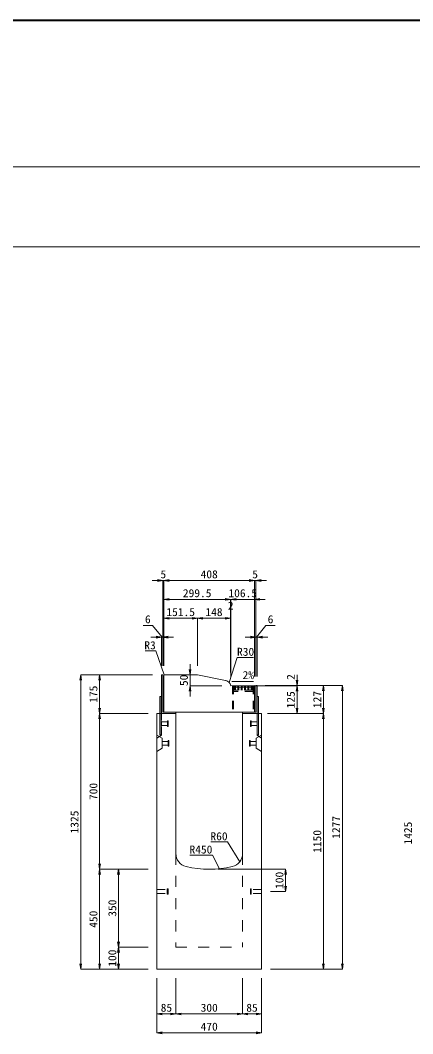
# Model space of a CAD drawing. Units: millimetres at full size. Extents: x -1809 to 57027, y -20349 to 17321.
# Drawn here: x 18050 to 19815, y -6086 to -1526 of the extents above; entities that cross this region are included whole.
import ezdxf
from ezdxf.enums import TextEntityAlignment as Align

# ---------------------------------------------------------------- set-up
doc = ezdxf.new("R2010")
doc.units = ezdxf.units.MM
doc.header["$LTSCALE"] = 50
for name, pattern in [('USER1', [2, 1, -1]), ('USER2', [1.35, 0.75, -0.6]), ('USER3', [1.35, 0.75, -0.6])]:
    doc.linetypes.add(name, pattern=pattern)
for name, color, linetype, lineweight in [('インサート', 3, 'USER2', 9), ('受枠', 3, 'Continuous', 5), ('図枠', 7, 'Continuous', 5), ('寸法線', 7, 'Continuous', 13), ('引出線', 4, 'Continuous', 13), ('本体', 2, 'Continuous', 13), ('補助線', 8, 'Continuous', 13), ('ｸﾞﾚｰﾁﾝｸﾞ', 7, 'USER3', 9)]:
    doc.layers.add(name, color=color, linetype=linetype, lineweight=lineweight)
doc.styles.add('ＭＳ 明朝', font='')
doc.styles.get('ＭＳ 明朝').set_extended_font_data('MS Mincho')

# ---------------------------------------------------------------- blocks, each defined once
blk = doc.blocks.new('open_arrow')
at = {"color": 0, "linetype": 'Continuous', "lineweight": -2}
blk.add_lwpolyline([(7.5, 1.25), (0, 0), (7.5, -1.25)], dxfattribs=at)

msp = doc.modelspace()

# ---------------------------------------------------------------- linework, layer by layer
at = {"layer": 'インサート'}
for p, q in [((18685, -4682.55), (18712, -4682.55)), ((18685, -4682.55), (18685, -4699.55)), ((18715, -4678.55), (18712, -4678.55)), ((18712, -4678.55), (18712, -4703.55)), ((18715, -4703.55), (18715, -4678.55)), ((19085, -4678.55), (19088, -4678.55)), ((19085, -4703.55), (19085, -4678.55)), ((19088, -4678.55), (19088, -4703.55)), ((19115, -4682.55), (19088, -4682.55)), ((19115, -4682.55), (19115, -4699.55)), ((18685, -4699.55), (18712, -4699.55)), ((18712, -4703.55), (18715, -4703.55)), ((19088, -4703.55), (19085, -4703.55)), ((19115, -4699.55), (19088, -4699.55)), ((18688.2, -4770.55), (18715.2, -4770.55)), ((18688.2, -4770.55), (18688.2, -4787.55)), ((18688.2, -4787.55), (18715.2, -4787.55)), ((18718.2, -4766.55), (18715.2, -4766.55)), ((18715.2, -4766.55), (18715.2, -4791.55)), ((18718.2, -4791.55), (18718.2, -4766.55)), ((19081.8, -4766.55), (19084.8, -4766.55)), ((19081.8, -4791.55), (19081.8, -4766.55)), ((19084.8, -4766.55), (19084.8, -4791.55)), ((19111.8, -4770.55), (19084.8, -4770.55)), ((19111.8, -4787.55), (19084.8, -4787.55)), ((19111.8, -4770.55), (19111.8, -4787.55)), ((18715.2, -4791.55), (18718.2, -4791.55)), ((19084.8, -4791.55), (19081.8, -4791.55)), ((18665, -5437.55), (18711, -5437.55)), ((18665, -5454.55), (18665, -5437.55)), ((18665, -5454.55), (18711, -5454.55)), ((18711, -5458.55), (18711, -5433.55)), ((18711, -5433.55), (18715, -5433.55)), ((18715, -5458.55), (18711, -5458.55)), ((18715, -5458.55), (18715, -5433.55)), ((19085, -5433.55), (19089, -5433.55)), ((19085, -5433.55), (19085, -5458.55)), ((19089, -5458.55), (19085, -5458.55)), ((19089, -5433.55), (19089, -5458.55)), ((19135, -5437.55), (19089, -5437.55)), ((19135, -5454.55), (19089, -5454.55)), ((19135, -5437.55), (19135, -5454.55))]:
    msp.add_line(p, q, dxfattribs=at)
at = {"layer": '受枠'}
for p, q in [((18685, -4471.05), (18685, -4646.05)), ((18685, -4471.05), (18691, -4471.05)), ((18685, -4471.05), (18691, -4471.05)), ((18691, -4471.05), (18691, -4640.05)), ((19109, -4519.06), (19109, -4640.05)), ((19109, -4519.06), (19115, -4519.06)), ((19115, -4646.05), (19115, -4519.06)), ((18678, -4741.05), (18678, -4569.06)), ((18684, -4569.06), (18678, -4569.06)), ((18684, -4741.05), (18684, -4569.06)), ((19116, -4741.05), (19116, -4569.06)), ((19116, -4569.06), (19122, -4569.06)), ((19122, -4741.05), (19122, -4569.06)), ((18750, -4646.05), (18685, -4646.05)), ((18691, -4640.05), (18750, -4640.05)), ((18750, -4646.05), (18750, -4640.05)), ((19050, -4640.05), (19050, -4646.05)), ((19050, -4640.05), (19109, -4640.05)), ((19050, -4646.05), (19050, -4640.05)), ((19115, -4646.05), (19050, -4646.05)), ((18684, -4741.05), (18678, -4741.05)), ((19116, -4741.05), (19122, -4741.05))]:
    msp.add_line(p, q, dxfattribs=at)
at = {"layer": '図枠', "lineweight": 40}
msp.add_line((1200, -1526.05), (24600, -1526.05), dxfattribs=at)
at = {"layer": '図枠', "lineweight": 13}
for p, q in [((2100, -2186.05), (23700, -2186.05)), ((2100, -2546.05), (23700, -2546.05))]:
    msp.add_line(p, q, dxfattribs=at)
at = {"layer": '寸法線'}
for p, q in [((18744, -4046.93), (18643, -4046.93)), ((18691, -4431.03), (18691, -4046.93)), ((18696, -4431.03), (18696, -4046.93)), ((19104, -4046.93), (18696, -4046.93)), ((18696, -4431.03), (18696, -4046.93)), ((19056, -4046.93), (19157, -4046.93)), ((19104, -4479.23), (19104, -4046.93)), ((19104, -4479.23), (19104, -4046.93)), ((19109, -4479.04), (19109, -4046.93)), ((18995.51, -4131.93), (18696, -4131.93)), ((18696, -4431.03), (18696, -4131.93)), ((18947.51, -4131.93), (19045.44, -4131.93)), ((18949.44, -4131.93), (19152, -4131.93)), ((18995.51, -4461.09), (18995.51, -4131.93)), ((18995.51, -4461.09), (18995.51, -4131.93)), ((18997.44, -4481.08), (18997.44, -4131.93)), ((18997.44, -4481.08), (18997.44, -4131.93)), ((19104, -4479.23), (19104, -4131.93)), ((18696, -4216.93), (18847.5, -4216.93)), ((18696, -4431.03), (18696, -4216.93)), ((18847.5, -4431.03), (18847.5, -4216.93)), ((18847.5, -4216.93), (18995.51, -4216.93)), ((18847.5, -4431.03), (18847.5, -4216.93)), ((18995.51, -4461.09), (18995.51, -4216.93)), ((18644.67, -4249.13), (18603.44, -4249.13)), ((18688, -4301.93), (18644.67, -4249.13)), ((19112, -4301.93), (19155.33, -4249.13)), ((19155.33, -4249.13), (19196.56, -4249.13)), ((18739, -4301.93), (18637, -4301.93)), ((18685, -4431.03), (18685, -4301.93)), ((18691, -4431.03), (18691, -4301.93)), ((19061, -4301.93), (19163, -4301.93)), ((19109, -4479.04), (19109, -4301.93)), ((19115, -4479.04), (19115, -4301.93)), ((18813.83, -4569.11), (18813.83, -4423.05)), ((18322.06, -5796.05), (18322.06, -4471.05)), ((18644.98, -4471.05), (18322.06, -4471.05)), ((18407.06, -4471.05), (18407.06, -4646.05)), ((18644.98, -4471.05), (18407.06, -4471.05)), ((18813.83, -4471.05), (18807.48, -4471.05)), ((19294.94, -4569.1), (19294.94, -4471.25)), ((18957.42, -4521.11), (18813.83, -4521.11)), ((19044.46, -4521.1), (19294.94, -4521.1)), ((19044.46, -4521.1), (19294.94, -4521.1)), ((19151.02, -4519.25), (19294.94, -4519.25)), ((19155.02, -4519.06), (19413.78, -4519.06)), ((19155.02, -4519.06), (19498.78, -4519.06)), ((19294.94, -4646.05), (19294.94, -4521.1)), ((19413.78, -4519.06), (19413.78, -4646.05)), ((19498.78, -4519.06), (19498.78, -5796.05)), ((18624.98, -4646.05), (18407.06, -4646.05)), ((18407.06, -4646.05), (18407.06, -5346.05)), ((18624.98, -4646.05), (18407.06, -4646.05)), ((19162.02, -4646.05), (19294.94, -4646.05)), ((19175.02, -4646.05), (19413.78, -4646.05)), ((19175.02, -4646.05), (19413.78, -4646.05)), ((19413.78, -4646.05), (19413.78, -5796.05)), ((18624.98, -5346.05), (18407.06, -5346.05)), ((18407.06, -5796.05), (18407.06, -5346.05)), ((18624.98, -5346.05), (18407.06, -5346.05)), ((18492.06, -5346.05), (18492.06, -5696.05)), ((18624.98, -5346.05), (18492.06, -5346.05)), ((18940.02, -5346.05), (19243.78, -5346.05)), ((19243.78, -5346.05), (19243.78, -5446.05)), ((19175.02, -5446.05), (19243.78, -5446.05)), ((18624.98, -5696.05), (18492.06, -5696.05)), ((18492.06, -5696.05), (18492.06, -5796.05)), ((18624.98, -5696.05), (18492.06, -5696.05)), ((18624.98, -5796.05), (18322.06, -5796.05)), ((18624.98, -5796.05), (18407.06, -5796.05)), ((18624.98, -5796.05), (18492.06, -5796.05)), ((18665, -5836.07), (18665, -5997.21)), ((18665, -5836.07), (18665, -6082.21)), ((18750, -5836.07), (18750, -5997.21)), ((18750, -5836.07), (18750, -5997.21)), ((19050, -5836.07), (19050, -5997.21)), ((19050, -5836.07), (19050, -5997.21)), ((19135, -5836.07), (19135, -5997.21)), ((19135, -5836.07), (19135, -6082.21)), ((19175.02, -5796.05), (19413.78, -5796.05)), ((19175.02, -5796.05), (19498.78, -5796.05)), ((18665, -5997.21), (18750, -5997.21)), ((18750, -5997.21), (19050, -5997.21)), ((19050, -5997.21), (19135, -5997.21)), ((18665, -6082.21), (19135, -6082.21))]:
    msp.add_line(p, q, dxfattribs=at)
at = {"layer": '引出線'}
for points in [[(18696.88, -4471.93), (18659.65, -4363.53), (18611.92, -4363.53)], [(18989.42, -4505.21), (19025.11, -4392.88), (19099.79, -4392.88)], [(19001.31, -4501.75), (19050.05, -4501.21), (19098.81, -4501.21)], [(19037.07, -5312.74), (18982.66, -5222.84), (18907.98, -5222.84)], [(18946.44, -5343.65), (18914.22, -5282.51), (18813.21, -5282.51)]]:
    msp.add_lwpolyline(points, dxfattribs=at)
at = {"layer": '本体', "lineweight": 20}
for p, q in [((18696, -4474.05), (18696, -4639.05)), ((18847.5, -4471.05), (18698.95, -4471.05)), ((18973.81, -4496.66), (18847.5, -4471.05)), ((18997.44, -4521.1), (19104, -4519.25)), ((19104, -4639.05), (19104, -4519.25)), ((19104, -4639.05), (18696, -4639.05))]:
    msp.add_line(p, q, dxfattribs=at)
at = {"layer": '本体'}
for p, q in [((18665, -4646.05), (18665, -5796.05)), ((18665, -4646.05), (18750, -4646.05)), ((18750, -4646.05), (18750, -5275.53)), ((19050, -4646.05), (19050, -5275.53)), ((19050, -4646.05), (19135, -4646.05)), ((19135, -4646.05), (19135, -5796.05)), ((18665, -5796.05), (19135, -5796.05))]:
    msp.add_line(p, q, dxfattribs=at)
at = {"layer": '本体', "linetype": 'USER2', "lineweight": 9}
for p, q in [((18685, -4743.05), (18685, -4646.05)), ((19115, -4743.05), (19115, -4646.05)), ((18665, -4755.55), (18685, -4743.05)), ((19135, -4755.55), (19115, -4743.05))]:
    msp.add_line(p, q, dxfattribs=at)
at = {"layer": '本体', "lineweight": 9}
for p, q in [((18665, -4742.05), (18688.2, -4756.55)), ((19134.58, -4742.31), (19111.8, -4756.55)), ((18688.2, -4756.55), (18688.2, -4801.55)), ((19111.8, -4756.55), (19111.8, -4801.55)), ((18688.2, -4801.55), (18665, -4816.05)), ((19111.8, -4801.55), (19135, -4816.05))]:
    msp.add_line(p, q, dxfattribs=at)
at = {"layer": '本体', "linetype": 'USER1', "lineweight": 15}
for p, q in [((18750, -5275.53), (18750, -5696.05)), ((19050, -5275.53), (19050, -5696.05)), ((18750, -5696.05), (19050, -5696.05))]:
    msp.add_line(p, q, dxfattribs=at)
at = {"layer": '本体', "lineweight": 20}
for centre, radius, start, end in [((18699, -4474.05), 3, 90, 180), ((18967.85, -4526.06), 30, 9.51572, 78.54145)]:
    msp.add_arc(centre, radius, start, end, dxfattribs=at)
at = {"layer": '本体'}
for centre, radius, start, end in [((18810, -5275.53), 60, 180, 256.65764), ((18990, -5275.53), 60, 283.34236, 0), ((18900, -4896.05), 450, 256.65764, 283.34236)]:
    msp.add_arc(centre, radius, start, end, dxfattribs=at)
at = {"layer": '補助線'}
msp.add_line((18973.82, -4496.71), (18975.55, -4497.06), dxfattribs=at)
at = {"layer": 'ｸﾞﾚｰﾁﾝｸﾞ', "linetype": 'USER2', "lineweight": 5}
for p, q in [((19102.5, -4521.05), (19004.5, -4521.05)), ((19004.5, -4521.05), (19004.5, -4639.05)), ((19009, -4557.55), (19004.5, -4557.55)), ((19009, -4521.05), (19009, -4639.05)), ((19098, -4540.05), (19009, -4540.05)), ((19098, -4546.05), (19009, -4546.05)), ((19013.5, -4540.05), (19013.5, -4521.05)), ((19018, -4540.05), (19018, -4521.05)), ((19018, -4527.05), (19028.6, -4527.05)), ((19028.6, -4540.05), (19028.6, -4521.05)), ((19033.1, -4540.05), (19033.1, -4521.05)), ((19033.1, -4527.05), (19043.7, -4527.05)), ((19043.7, -4540.05), (19043.7, -4521.05)), ((19048.2, -4540.05), (19048.2, -4521.05)), ((19048.2, -4527.05), (19058.8, -4527.05)), ((19058.8, -4540.05), (19058.8, -4521.05)), ((19063.3, -4540.05), (19063.3, -4521.05)), ((19063.3, -4527.05), (19073.9, -4527.05)), ((19073.9, -4540.05), (19073.9, -4521.05)), ((19078.4, -4540.05), (19078.4, -4521.05)), ((19078.4, -4527.05), (19089, -4527.05)), ((19089, -4540.05), (19089, -4521.05)), ((19093.5, -4540.05), (19093.5, -4521.05)), ((19098, -4521.05), (19098, -4639.05)), ((19102.5, -4521.05), (19102.5, -4639.05)), ((19009, -4620.55), (19004.5, -4620.55))]:
    msp.add_line(p, q, dxfattribs=at)

# ---------------------------------------------------------------- block references
at = {"layer": '寸法線', "xscale": 3.2, "yscale": 3.2}
for p, rotation in [((18691, -4046.93), 180), ((19104, -4046.93), 180), ((19104, -4046.93), 180), ((18995.51, -4131.93), 180), ((18995.51, -4131.93), 180), ((18997.44, -4131.93), 180), ((18847.5, -4216.93), 180), ((18995.51, -4216.93), 180), ((18685, -4301.93), 180), ((19109, -4301.93), 180), ((18813.83, -4471.05), 90), ((18322.06, -4471.05), 270), ((18407.06, -4471.05), 270), ((19294.94, -4519.25), 90), ((18813.83, -4521.11), 270), ((19294.94, -4521.1), 270), ((19294.94, -4521.1), 270), ((19413.78, -4519.06), 270), ((19498.78, -4519.06), 270), ((18407.06, -4646.05), 90), ((18407.06, -4646.05), 270), ((19294.94, -4646.05), 90), ((19413.78, -4646.05), 90), ((19413.78, -4646.05), 270), ((18407.06, -5346.05), 90), ((18407.06, -5346.05), 270), ((18492.06, -5346.05), 270), ((19243.78, -5346.05), 270), ((19243.78, -5446.05), 90), ((18492.06, -5696.05), 90), ((18492.06, -5696.05), 270), ((18322.06, -5796.05), 90), ((18407.06, -5796.05), 90), ((18492.06, -5796.05), 90), ((19413.78, -5796.05), 90), ((19498.78, -5796.05), 90), ((18750, -5997.21), 180), ((19050, -5997.21), 180), ((19135, -5997.21), 180), ((19135, -6082.21), 180)]:
    msp.add_blockref('open_arrow', p, dxfattribs=dict(at, rotation=rotation))
for p in [(18696, -4046.93), (18696, -4046.93), (19109, -4046.93), (18696, -4131.93), (18997.44, -4131.93), (19104, -4131.93), (18696, -4216.93), (18847.5, -4216.93), (18691, -4301.93), (19115, -4301.93), (18665, -5997.21), (18750, -5997.21), (19050, -5997.21), (18665, -6082.21)]:
    msp.add_blockref('open_arrow', p, dxfattribs=at)
at = {"layer": '引出線', "xscale": 0.0533, "yscale": 0.0533}
for p, rotation in [((18696.88, -4471.93), 109), ((18989.42, -4505.21), 72.4), ((19001.31, -4501.75), 0.6), ((19037.07, -5312.74), 121.2), ((18946.44, -5343.65), 117.8)]:
    msp.add_blockref('open_arrow', p, dxfattribs=dict(at, rotation=rotation))

# ---------------------------------------------------------------- texts
at = {"layer": '寸法線', "style": 'ＭＳ 明朝', "width": 1.05}
for s, p in [('5', (18693.5, -4018.91)), ('408', (18900, -4018.91)), ('5', (19106.5, -4018.91)), ('299.5', (18845.75, -4103.91)), ('106.5', (19050.72, -4103.91)), ('2', (18996.47, -4159.95)), ('151.5', (18771.75, -4188.91)), ('148', (18921.5, -4188.91)), ('6', (18624.05, -4221.11)), ('6', (19175.95, -4221.11)), ('85', (18707.5, -5969.19)), ('300', (18900, -5969.19)), ('85', (19092.5, -5969.19)), ('470', (18900, -6054.19))]:
    msp.add_text(s, height=36.03, dxfattribs=at).set_placement(p, align=Align.MIDDLE_CENTER)
for s, p in [('50', (18785.81, -4496.08)), ('2', (19266.92, -4480.99)), ('175', (18379.04, -4558.55)), ('125', (19266.92, -4583.58)), ('127', (19385.76, -4582.56)), ('700', (18379.04, -4996.05)), ('1325', (18294.04, -5133.55)), ('1277', (19470.76, -5157.56)), ('1425', (19794.04, -5183.55)), ('1150', (19385.76, -5221.05)), ('100', (19215.76, -5396.05)), ('350', (18464.04, -5521.05)), ('450', (18379.04, -5571.05)), ('100', (18464.04, -5746.05))]:
    msp.add_text(s, height=36.03, rotation=90, dxfattribs=at).set_placement(p, align=Align.MIDDLE_CENTER)
at = {"layer": '引出線', "style": 'ＭＳ 明朝', "width": 1.05}
for s, p in [('R3', (18659.65, -4320.33)), ('R60', (18982.66, -5179.64)), ('R450', (18914.22, -5239.31))]:
    msp.add_text(s, height=36.03, dxfattribs=at).set_placement(p, align=Align.TOP_RIGHT)
for s, p in [('R30', (19025.11, -4349.68)), ('2%', (19050.05, -4454.3))]:
    msp.add_text(s, height=36.03, dxfattribs=at).set_placement(p, align=Align.TOP_LEFT)

doc.saveas('drawing.dxf')
